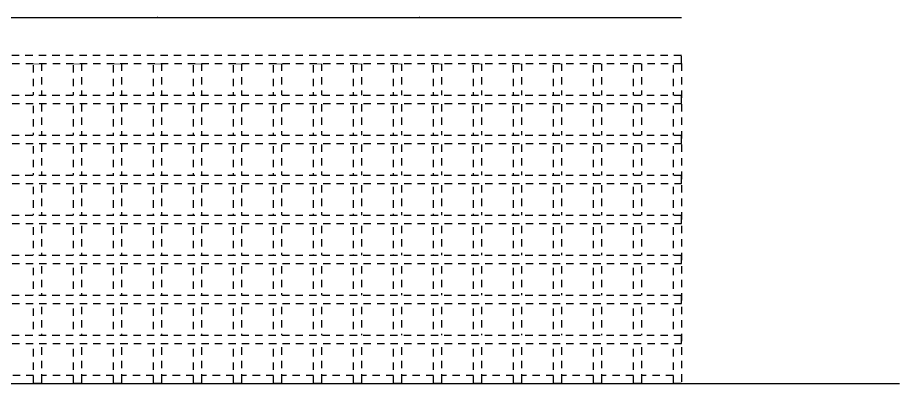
# Model space of a CAD drawing. Header units: millimetres. Extents: x -244126 to 368105, y -173968 to 259060.
# Drawn here: x 23812 to 29325, y 7497 to 9784 of the extents above; entities that cross this region are included whole.
import ezdxf

# ---------------------------------------------------------------- set-up
doc = ezdxf.new("R2010")
doc.units = ezdxf.units.MM
doc.header["$MEASUREMENT"] = 0
doc.linetypes.add('TA_HL_013.00000', pattern=[84.5, 46.15, -38.35])
doc.layers.add('000 - WIPEOUT', color=250, linetype='Continuous')
doc.layers.add('002 - STRUCTURAL STEEL', color=4, linetype='Continuous')

# ---------------------------------------------------------------- blocks, each defined once
blk = doc.blocks.new('*U674')
at = {"color": 0}
blk.add_wipeout([(-25, 2000), (25, 2000), (25, 0), (-25, 0)], dxfattribs=at).dxf.layer = '000 - WIPEOUT'
at = {"layer": '002 - STRUCTURAL STEEL', "color": 0, "linetype": 'ByBlock'}
blk.add_lwpolyline([(-25, 2000), (25, 2000), (25, 0), (-25, 0)], close=True, dxfattribs=at)
blk = doc.blocks.new('*U672')
at = {"color": 0}
blk.add_wipeout([(-25, 6550), (25, 6550), (25, 0), (-25, 0)], dxfattribs=at).dxf.layer = '000 - WIPEOUT'
at = {"layer": '002 - STRUCTURAL STEEL', "color": 0, "linetype": 'ByBlock'}
blk.add_lwpolyline([(-25, 6550), (25, 6550), (25, 0), (-25, 0)], close=True, dxfattribs=at)
blk = doc.blocks.new('*U675')
at = {"color": 0}
blk.add_wipeout([(-25, 200), (25, 200), (25, 0), (-25, 0)], dxfattribs=at).dxf.layer = '000 - WIPEOUT'
at = {"layer": '002 - STRUCTURAL STEEL', "color": 0, "linetype": 'ByBlock'}
blk.add_lwpolyline([(-25, 200), (25, 200), (25, 0), (-25, 0)], close=True, dxfattribs=at)

msp = doc.modelspace()

# ---------------------------------------------------------------- linework, layer by layer
at = {"color": 1}
msp.add_line((21411.51286, 9784.25731), (27961.51286, 9784.25731), dxfattribs=at)
for p in [(24686.51286, 9784.25731), (26324.01286, 9784.25731)]:
    msp.add_point(p, dxfattribs=at)

# ---------------------------------------------------------------- block references
at = {"color": 1, "linetype": 'TA_HL_013.00000'}
for p in [(23936.51286, 7497.38717), (24186.51286, 7497.38717), (24436.51286, 7497.38717), (24686.51286, 7497.38717), (24936.51286, 7497.38717), (25186.51286, 7497.38717), (25436.51286, 7497.38717), (25686.51286, 7497.38717), (25936.51286, 7497.38717), (26186.51286, 7497.38717), (26436.51286, 7497.38717), (26686.51286, 7497.38717), (26936.51286, 7497.38717), (27186.51286, 7497.38717), (27436.51286, 7497.38717), (27686.51286, 7497.38717), (27936.51286, 7497.38717)]:
    msp.add_blockref('*U674', p, dxfattribs=at)

# ---------------------------------------------------------------- next in the draw order: block references
at = {"color": 1, "linetype": 'TA_HL_013.00000', "xscale": -1, "rotation": 270}
for name, p in [('*U672', (21411.51286, 9522.38717)), ('*U672', (21411.51286, 9272.38717)), ('*U672', (21411.51286, 9022.38717)), ('*U672', (21411.51286, 8772.38717)), ('*U672', (21411.51286, 8522.38717)), ('*U672', (21411.51286, 8272.38717)), ('*U672', (21411.51286, 8022.38717)), ('*U672', (21411.51286, 7772.38717)), ('*U675', (23711.51286, 7522.38717)), ('*U675', (23961.51286, 7522.38717)), ('*U675', (24211.51286, 7522.38717)), ('*U675', (24461.51286, 7522.38717)), ('*U675', (24711.51286, 7522.38717)), ('*U675', (24961.51286, 7522.38717)), ('*U675', (25211.51286, 7522.38717)), ('*U675', (25461.51286, 7522.38717)), ('*U675', (25711.51286, 7522.38717)), ('*U675', (25961.51286, 7522.38717)), ('*U675', (26211.51286, 7522.38717)), ('*U675', (26461.51286, 7522.38717)), ('*U675', (26711.51286, 7522.38717)), ('*U675', (26961.51286, 7522.38717)), ('*U675', (27211.51286, 7522.38717)), ('*U675', (27461.51286, 7522.38717)), ('*U675', (27711.51286, 7522.38717))]:
    msp.add_blockref(name, p, dxfattribs=at)

# ---------------------------------------------------------------- next in the draw order: linework, layer by layer
at = {"color": 1}
msp.add_lwpolyline([(20020.03452, 7497.38717), (29324.8279, 7497.38717)], dxfattribs=at)

doc.saveas('drawing.dxf')
